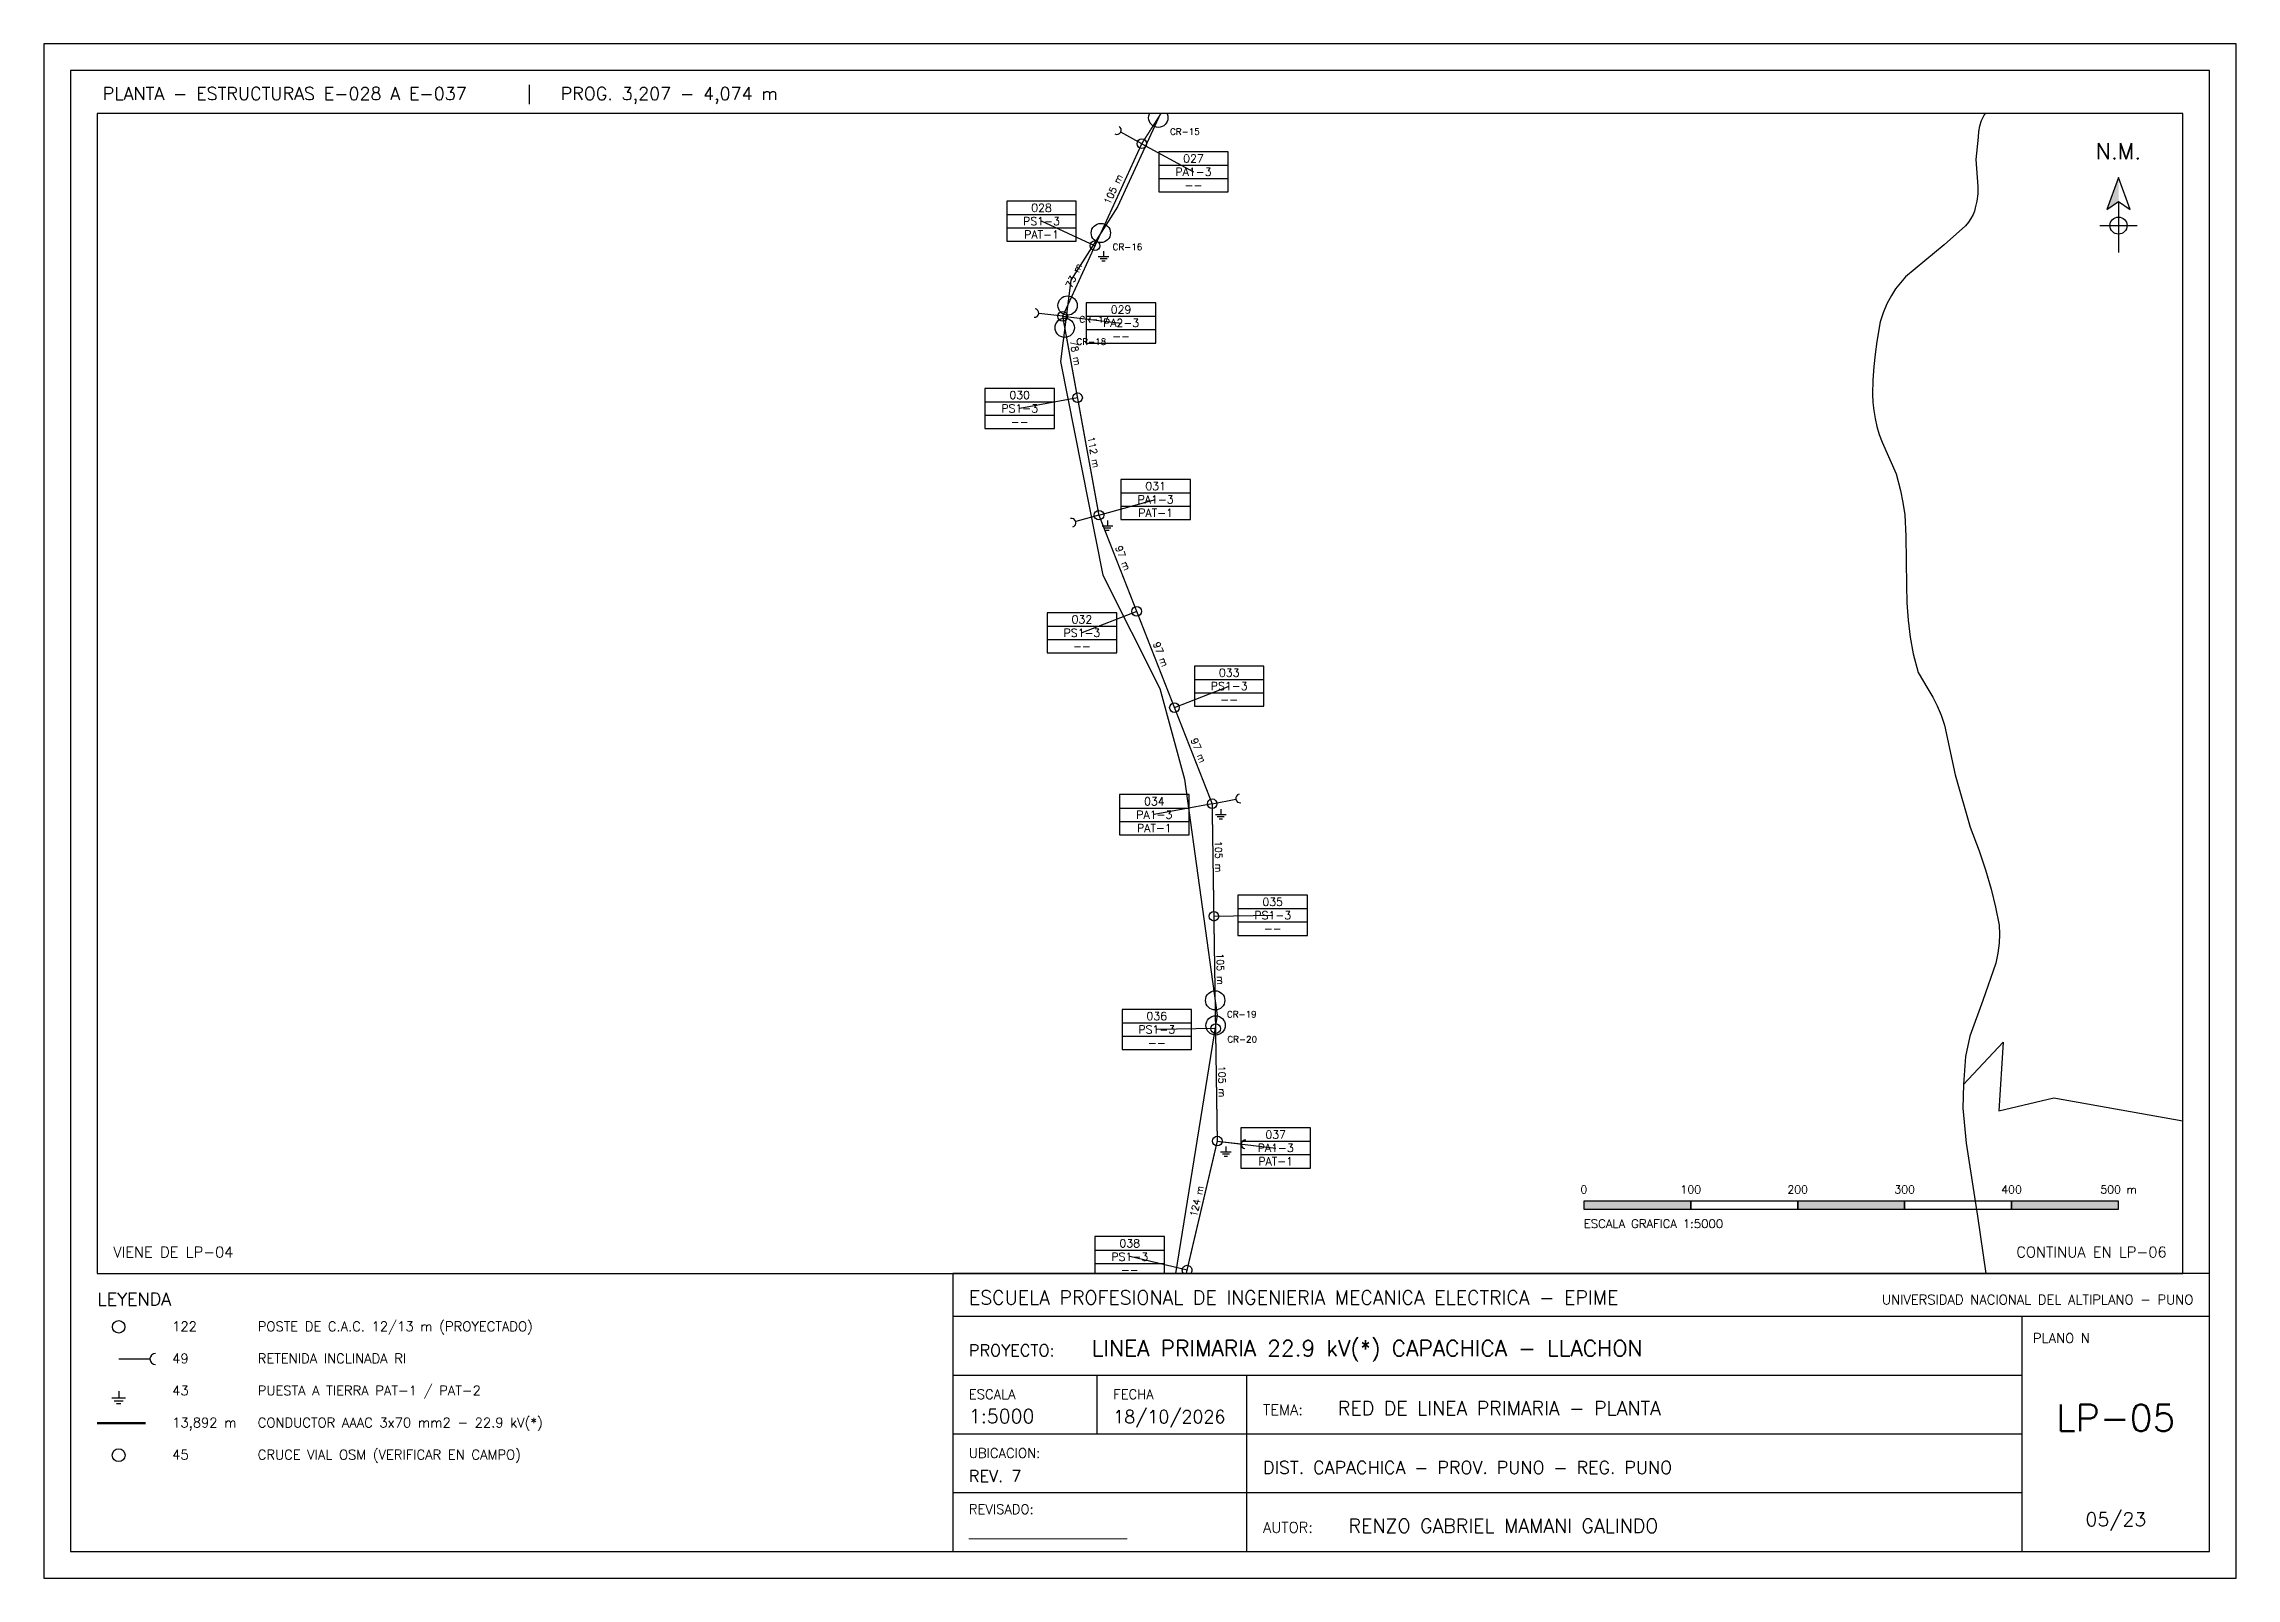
# Paper-space layout 'LP-05' of a CAD drawing. Header units: metres, sheet in millimetres. Extents: x 5 to 415, y 5 to 292.
# The model-space entities are those that its viewports show. They can reach past a viewport. Long polylines and large blocks are cut down to what shows.
import ezdxf
from ezdxf.enums import TextEntityAlignment as Align

# ---------------------------------------------------------------- set-up
doc = ezdxf.new("R2010")
doc.units = ezdxf.units.M
for name, color, linetype in [('CRUCES', 30, 'CONTINUOUS'), ('MARCO', 7, 'CONTINUOUS'), ('NM', 5, 'CONTINUOUS'), ('ROTULO', 7, 'CONTINUOUS'), ('RP_CONDUCTOR', 5, 'CONTINUOUS'), ('RP_CUADROPOSTE', 5, 'CONTINUOUS'), ('RP_LEYENDA', 7, 'CONTINUOUS'), ('RP_POSTE', 1, 'CONTINUOUS'), ('RP_PTIERRA', 2, 'CONTINUOUS'), ('RP_RETENIDA', 1, 'CONTINUOUS'), ('RP_VANO', 4, 'CONTINUOUS'), ('VIAS', 8, 'CONTINUOUS')]:
    doc.layers.add(name, color=color, linetype=linetype)
doc.layers.add('REDCAD_VIEWPORTS', color=8, linetype='CONTINUOUS', plot=False)
doc.styles.add('ROMANS', font='romans.shx')

# ---------------------------------------------------------------- blocks, each defined once
blk = doc.blocks.new('NM')
blk.add_hatch(color=5).paths.add_polyline_path([(0, 0), (0, -4.5), (-2.2, -6)])
for p, q in [((0, -4.5), (0, -14)), ((-3.5, -9), (3.5, -9))]:
    blk.add_line(p, q)
blk.add_lwpolyline([(0, 0), (-2.2, -6), (0, -4.5), (2.2, -6)], close=True)
blk.add_circle((0, -9), 1.6)
at = {"style": 'ROMANS'}
blk.add_text('N.M.', height=3, dxfattribs=at).set_placement((0, 2.5), align=Align.BOTTOM_CENTER)
blk = doc.blocks.new('POSTE_LP')
blk.add_circle((0, 0), 0.9)
blk = doc.blocks.new('RETENIDA')
blk.add_line((0, 0), (4.5, 0))
blk.add_arc((5.3, 0), 0.8, 90, 270)
blk = doc.blocks.new('PAT')
for p, q in [((0, 0), (0, -1)), ((-1, -1), (1, -1)), ((-0.65, -1.4), (0.65, -1.4)), ((-0.3, -1.8), (0.3, -1.8))]:
    blk.add_line(p, q)
blk = doc.blocks.new('CUADRO_POSTE')
for p, q in [((0, 5), (13, 5)), ((0, 2.5), (13, 2.5))]:
    blk.add_line(p, q)
blk.add_lwpolyline([(0, 0), (13, 0), (13, 7.5), (0, 7.5)], close=True)
at = {"style": 'ROMANS'}
for tag, p in [('NUMERO', (6.5, 6.25)), ('ARMADO', (6.5, 3.75)), ('PAT', (6.5, 1.25))]:
    blk.add_attdef(tag, text='', height=1.5, dxfattribs=at).set_placement(p, align=Align.MIDDLE_CENTER)

msp = doc.modelspace()

# ---------------------------------------------------------------- linework, layer by layer
at = {"layer": 'CRUCES'}
for centre in [(408980.7, 8268200.5), (408927, 8268092.7), (408895.9, 8268024.9), (408893.2, 8268004.1), (409033.9, 8267375), (409034.3, 8267351.6)]:
    msp.add_circle(centre, 9, dxfattribs=at)
at = {"layer": 'RP_CONDUCTOR', "const_width": 1.25}
msp.add_lwpolyline([(409147.6, 8268463.4), (408965.3, 8268176.3), (408891.3, 8268014.8), (408925.2, 8267828.8), (409031.1, 8267558.9), (409035.9, 8267243.4), (408922.5, 8266760.5)], dxfattribs=at)
at = {"layer": 'RP_CUADROPOSTE'}
for p, q in [((408965.3, 8268176.2), (409013.6, 8268149.9)), ((408921.5, 8268080.8), (408871.5, 8268103.7)), ((408891.3, 8268014.8), (408945.9, 8268008.5)), ((408905.2, 8267938.6), (408851.1, 8267928.7)), ((408925.2, 8267828.8), (408978.2, 8267843.5)), ((408960.5, 8267738.8), (408909.3, 8267718.7)), ((408995.8, 8267648.8), (409047, 8267668.9)), ((409031.1, 8267558.9), (408977, 8267548.7)), ((409032.7, 8267453.7), (409087.7, 8267454.6)), ((409034.3, 8267348.6), (408979.3, 8267347.7)), ((409035.9, 8267243.4), (409090.5, 8267236.9)), ((409007.6, 8267122.7), (408954, 8267135.3))]:
    msp.add_line(p, q, dxfattribs=at)
at = {"layer": 'VIAS'}
for points in [[(409013.2, 8268271.5), (408942.7, 8268117.3), (408898.9, 8268048.7), (408889.2, 8267972.5), (408929, 8267772.8), (408982.2, 8267666.8), (409005.2, 8267581.9), (409035.8, 8267361.2), (408958.9, 8266885.9)], [(409774.3, 8268232.3), (409756.6, 8268208.8), (409753, 8268203.3), (409750.3, 8268197.5), (409748.7, 8268192.5), (409747.7, 8268187.5), (409747.3, 8268182.3), (409745.3, 8268161.4), (409747.1, 8268136.3), (409747.1, 8268129.4), (409746.2, 8268122.6), (409744.7, 8268116.3), (409743.8, 8268113.2), (409742.6, 8268110.1), (409740.6, 8268106.3), (409738.3, 8268102.8), (409735.6, 8268099.5), (409715.6, 8268081.5), (409679.3, 8268051.8), (409674.6, 8268046.2), (409670.2, 8268040.4), (409666.3, 8268034.3), (409662.1, 8268026.3), (409658.6, 8268018.1), (409655.8, 8268009.5), (409652.5, 8267991.1), (409650.9, 8267979.5), (409649.7, 8267967.9), (409648.9, 8267954.9), (409648.6, 8267942), (409648.9, 8267934.3), (409649.7, 8267926.7), (409651, 8267919.1), (409652.7, 8267911.6), (409654.9, 8267904.3), (409657.6, 8267897.2), (409670.7, 8267867.4), (409674.6, 8267852), (409677, 8267840.6), (409678.9, 8267829), (409679.7, 8267809.2), (409680.2, 8267762.9), (409680.8, 8267746.7), (409682, 8267730.5), (409683.9, 8267714.8), (409686.5, 8267699.1), (409691.4, 8267681.5), (409700.4, 8267666.4), (409705, 8267658.6), (409709.1, 8267650.5), (409712.8, 8267641.6), (409715.9, 8267632.5), (409725.9, 8267585.8), (409740, 8267536.9), (409748.4, 8267514.9), (409754.3, 8267497.1), (409759.4, 8267479.1), (409763.5, 8267462.3), (409767, 8267445.3), (409767.3, 8267436.9), (409767, 8267428.4), (409765.9, 8267419.1), (409764, 8267409.9), (409751.6, 8267374.8), (409739.5, 8267341.5), (409735.6, 8267322.6), (409733.8, 8267296.2), (409732.9, 8267274.3), (409736, 8267241.6), (409746.6, 8267173.2), (409758.3, 8267095.3)], [(409733.8, 8267296.2), (409770.7, 8267335.9), (409766.6, 8267271.6), (409818.1, 8267283.8), (409984.8, 8267253.9)]]:
    msp.add_lwpolyline(points, dxfattribs=at)

# ---------------------------------------------------------------- block references
at = {"layer": 'RP_CUADROPOSTE', "xscale": 5, "yscale": 5}
for p, values in [((408981.1, 8268131.1), {'NUMERO': '027', 'ARMADO': 'PA1-3', 'PAT': '--'}), ((408839, 8268085), {'NUMERO': '028', 'ARMADO': 'PS1-3', 'PAT': 'PAT-1'}), ((408913.4, 8267989.8), {'NUMERO': '029', 'ARMADO': 'PA2-3', 'PAT': '--'}), ((408818.6, 8267909.9), {'NUMERO': '030', 'ARMADO': 'PS1-3', 'PAT': '--'}), ((408945.7, 8267824.7), {'NUMERO': '031', 'ARMADO': 'PA1-3', 'PAT': 'PAT-1'}), ((408876.8, 8267700), {'NUMERO': '032', 'ARMADO': 'PS1-3', 'PAT': '--'}), ((409014.5, 8267650.2), {'NUMERO': '033', 'ARMADO': 'PS1-3', 'PAT': '--'}), ((408944.5, 8267529.9), {'NUMERO': '034', 'ARMADO': 'PA1-3', 'PAT': 'PAT-1'}), ((409055.2, 8267435.8), {'NUMERO': '035', 'ARMADO': 'PS1-3', 'PAT': '--'}), ((408946.8, 8267329), {'NUMERO': '036', 'ARMADO': 'PS1-3', 'PAT': '--'}), ((409058, 8267218.2), {'NUMERO': '037', 'ARMADO': 'PA1-3', 'PAT': 'PAT-1'}), ((408921.5, 8267116.5), {'NUMERO': '038', 'ARMADO': 'PS1-3', 'PAT': '--'})]:
    msp.add_blockref('CUADRO_POSTE', p, dxfattribs=at).add_auto_attribs(values)
at = {"layer": 'RP_POSTE', "xscale": 5, "yscale": 5}
for p in [(408965.3, 8268176.2), (408921.5, 8268080.8), (408891.3, 8268014.8), (408905.2, 8267938.6), (408925.2, 8267828.8), (408960.5, 8267738.8), (408995.8, 8267648.8), (409031.1, 8267558.9), (409032.7, 8267453.7), (409034.3, 8267348.6), (409035.9, 8267243.4), (409007.6, 8267122.7)]:
    msp.add_blockref('POSTE_LP', p, dxfattribs=at)
at = {"layer": 'RP_PTIERRA', "xscale": 5, "yscale": 5}
for p in [(408929.5, 8268075.8), (408933.2, 8267823.8), (409039.1, 8267553.9), (409043.9, 8267238.4)]:
    msp.add_blockref('PAT', p, dxfattribs=at)
at = {"layer": 'RP_RETENIDA', "xscale": 5, "yscale": 5}
for p, rotation in [((408965.3, 8268176.2), -208.67530947991497), ((408891.3, 8268014.8), -186.55671803241847), ((408925.2, 8267828.8), -164.51939443703196), ((409031.1, 8267558.9), 10.708985446396923), ((409035.9, 8267243.4), -6.748538334398177)]:
    msp.add_blockref('RETENIDA', p, dxfattribs=dict(at, rotation=rotation))

# ---------------------------------------------------------------- texts
at = {"layer": 'CRUCES', "style": 'ROMANS'}
for s, p in [('CR-15', (408991.7, 8268184.5)), ('CR-16', (408938, 8268076.7)), ('CR-17', (408906.9, 8268008.9)), ('CR-18', (408904.2, 8267988.1)), ('CR-19', (409044.9, 8267359)), ('CR-20', (409045.3, 8267335.6))]:
    msp.add_text(s, height=6, dxfattribs=at).set_placement(p)
at = {"layer": 'RP_VANO', "style": 'ROMANS'}
for s, rotation, p in [('105 m', 65.3632, (408943.4, 8268131.5)), ('73 m', 65.3621, (408906.4, 8268050.8)), ('78 m', -79.6542, (408898.2, 8267979.7)), ('112 m', -79.6589, (408915.2, 8267886.7)), ('97 m', -68.5828, (408942.9, 8267786.8)), ('97 m', -68.5828, (408978.2, 8267696.8)), ('97 m', -68.5828, (409013.4, 8267606.9)), ('105 m', -89.1228, (409031.9, 8267509.3)), ('105 m', -89.1174, (409033.5, 8267404.2)), ('105 m', -89.1229, (409035.1, 8267299)), ('124 m', 76.7896, (409021.8, 8267186))]:
    msp.add_text(s, height=6.5, rotation=rotation, dxfattribs=at).set_placement(p, align=Align.BOTTOM_CENTER)

psp = doc.layouts.new('LP-05')

# ---------------------------------------------------------------- hatches: boundary and pattern name
for points in [[(293, 74), (313, 74), (313, 75.5), (293, 75.5)], [(333, 74), (353, 74), (353, 75.5), (333, 75.5)], [(373, 74), (393, 74), (393, 75.5), (373, 75.5)]]:
    psp.add_hatch(color=7).paths.add_polyline_path(points)

# ---------------------------------------------------------------- linework, layer by layer
at = {"layer": 'CRUCES'}
psp.add_circle((19, 28), 1.2, dxfattribs=at)
at = {"layer": 'MARCO'}
for points in [[(5, 5), (415, 5), (415, 292), (5, 292)], [(10, 10), (410, 10), (410, 287), (10, 287)], [(15, 62), (405, 62), (405, 279), (15, 279)]]:
    psp.add_lwpolyline(points, close=True, dxfattribs=at)
at = {"layer": 'ROTULO'}
for p, q in [((175, 54), (375, 54)), ((175, 54), (410, 54)), ((375, 10), (375, 54)), ((175, 43), (375, 43)), ((202, 32), (202, 43)), ((230, 10), (230, 43)), ((175, 32), (375, 32)), ((175, 21), (375, 21))]:
    psp.add_line(p, q, dxfattribs=at)
for points in [[(293, 74), (313, 74), (313, 75.5), (293, 75.5)], [(313, 74), (333, 74), (333, 75.5), (313, 75.5)], [(333, 74), (353, 74), (353, 75.5), (333, 75.5)], [(353, 74), (373, 74), (373, 75.5), (353, 75.5)], [(373, 74), (393, 74), (393, 75.5), (373, 75.5)], [(175, 10), (410, 10), (410, 62), (175, 62)]]:
    psp.add_lwpolyline(points, close=True, dxfattribs=at)
at = {"layer": 'RP_CONDUCTOR', "lineweight": 50}
psp.add_line((15, 34), (24, 34), dxfattribs=at)

# ---------------------------------------------------------------- block references
at = {"layer": 'NM'}
psp.add_blockref('NM', (393, 267), dxfattribs=at)
at = {"layer": 'RP_POSTE', "xscale": 1.3, "yscale": 1.3}
psp.add_blockref('POSTE_LP', (19, 52), dxfattribs=at)
at = {"layer": 'RP_PTIERRA', "xscale": 1.3, "yscale": 1.3}
psp.add_blockref('PAT', (19, 40), dxfattribs=at)
at = {"layer": 'RP_RETENIDA', "xscale": 1.3, "yscale": 1.3}
psp.add_blockref('RETENIDA', (19, 46), dxfattribs=at)

# ---------------------------------------------------------------- texts
at = {"layer": 'ROTULO', "style": 'ROMANS'}
for s, height, p in [('PLANTA - ESTRUCTURAS E-028 A E-037   |   PROG. 3,207 - 4,074 m', 2.4, (16, 281.5)), ('ESCALA GRAFICA 1:5000', 1.6, (293, 70.5)), ('VIENE DE LP-04', 2, (18, 65)), ('ESCUELA PROFESIONAL DE INGENIERIA MECANICA ELECTRICA - EPIME', 2.6, (178, 56.2)), ('LINEA PRIMARIA 22.9 kV(*) CAPACHICA - LLACHON', 3, (201, 46.5)), ('PLANO N', 1.8, (377, 49)), ('PROYECTO:', 2.2, (178, 46.5)), ('ESCALA', 1.8, (178, 38.5)), ('FECHA', 1.8, (205, 38.5)), ('TEMA:', 2, (233, 35.5)), ('RED DE LINEA PRIMARIA - PLANTA', 2.6, (247, 35.5)), ('1:5000', 2.6, (178, 34)), ('18/10/2026', 2.4, (205, 34)), ('UBICACION:', 1.8, (178, 27.5)), ('REV. 7', 2.2, (178, 23)), ('DIST. CAPACHICA - PROV. PUNO - REG. PUNO', 2.4, (233, 24.5)), ('REVISADO:', 1.8, (178, 17)), ('________________________', 1.8, (178, 12.5)), ('AUTOR:', 2, (233, 13.5)), ('RENZO GABRIEL MAMANI GALINDO', 2.6, (249, 13.5))]:
    psp.add_text(s, height=height, dxfattribs=at).set_placement(p)
for s, p in [('0', (293, 76.5)), ('100', (313, 76.5)), ('200', (333, 76.5)), ('300', (353, 76.5)), ('400', (373, 76.5)), ('500 m', (393, 76.5))]:
    psp.add_text(s, height=1.5, dxfattribs=at).set_placement(p, align=Align.BOTTOM_CENTER)
for s, height, p in [('CONTINUA EN LP-06', 2, (402, 65)), ('UNIVERSIDAD NACIONAL DEL ALTIPLANO - PUNO', 1.8, (407, 56.2))]:
    psp.add_text(s, height=height, dxfattribs=at).set_placement(p, align=Align.RIGHT)
for s, height, p in [('LP-05', 5, (392.5, 35)), ('05/23', 2.6, (392.5, 16))]:
    psp.add_text(s, height=height, dxfattribs=at).set_placement(p, align=Align.MIDDLE_CENTER)
at = {"layer": 'RP_LEYENDA', "style": 'ROMANS'}
for s, height, p in [('LEYENDA', 2.4, (15, 56)), ('POSTE DE C.A.C. 12/13 m (PROYECTADO)', 1.8, (45, 51.2)), ('122', 1.8, (29, 51.2)), ('49', 1.8, (29, 45.2)), ('RETENIDA INCLINADA RI', 1.8, (45, 45.2)), ('43', 1.8, (29, 39.2)), ('PUESTA A TIERRA PAT-1 / PAT-2', 1.8, (45, 39.2)), ('13,892 m', 1.8, (29, 33.2)), ('CONDUCTOR AAAC 3x70 mm2 - 22.9 kV(*)', 1.8, (45, 33.2)), ('45', 1.8, (29, 27.2)), ('CRUCE VIAL OSM (VERIFICAR EN CAMPO)', 1.8, (45, 27.2))]:
    psp.add_text(s, height=height, dxfattribs=at).set_placement(p)

# ---------------------------------------------------------------- viewports
at = {"layer": 'REDCAD_VIEWPORTS'}
psp.add_viewport(center=(210, 170.5), size=(390, 217), view_center_point=(408963.6, 8267662.11), view_height=1085, dxfattribs=at)

doc.saveas('drawing.dxf')
